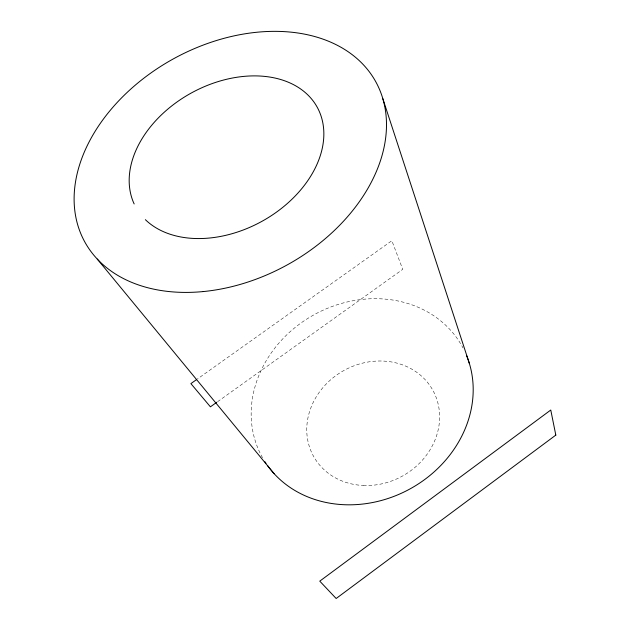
<?xml version="1.0" encoding="UTF-8"?>
<svg xmlns="http://www.w3.org/2000/svg" width="630" height="630" viewBox="0 0 630 630"><rect width="100%" height="100%" fill="white"/><g stroke="black" fill="none" stroke-linecap="round" stroke-linejoin="round"><path stroke-width="0.47" stroke-dasharray="3.15 2.36" d="M217.594 401.696L402.743 269.341L391.852 240.723L197.308 379.055M262.56 457.774A114.29 99.43 -28.8 0 1 314.457 314.527A114.29 99.43 -28.8 0 1 463.019 347.981M363.258 485.47A68.174 60.354 -28.9 0 0 435.039 394.703A68.174 60.354 -28.9 0 0 321.268 389.631A68.174 60.354 -28.9 0 0 363.258 485.47"/><path stroke-width="0.94" d="M216.791 402.263L210.412 406.83L190.898 383.615L196.505 379.63M97.24 259.032L274.16 473.713M382.835 98.721L469.413 363.612M466.586 355.603A114.29 99.43 -28.8 0 1 410.366 488.723A114.29 99.43 -28.8 0 1 267.6 465.649M265.994 463.341A114.29 99.43 -28.8 0 1 264.97 461.774M134.159 203.947A103.556 73.237 -28.9 0 1 237.541 77.159A103.556 73.237 -28.9 0 1 309.519 178.054A103.556 73.237 -28.9 0 1 145.373 219.673M555.817 435.109L336.16 598.5L319.772 581.144L550.762 410.028L555.817 435.109M203.238 291.564A166.076 117.692 -28.8 0 0 377.055 84.168A166.076 117.692 -28.8 0 0 110.62 109.911A166.076 117.692 -28.8 0 0 203.238 291.564"/></g></svg>
